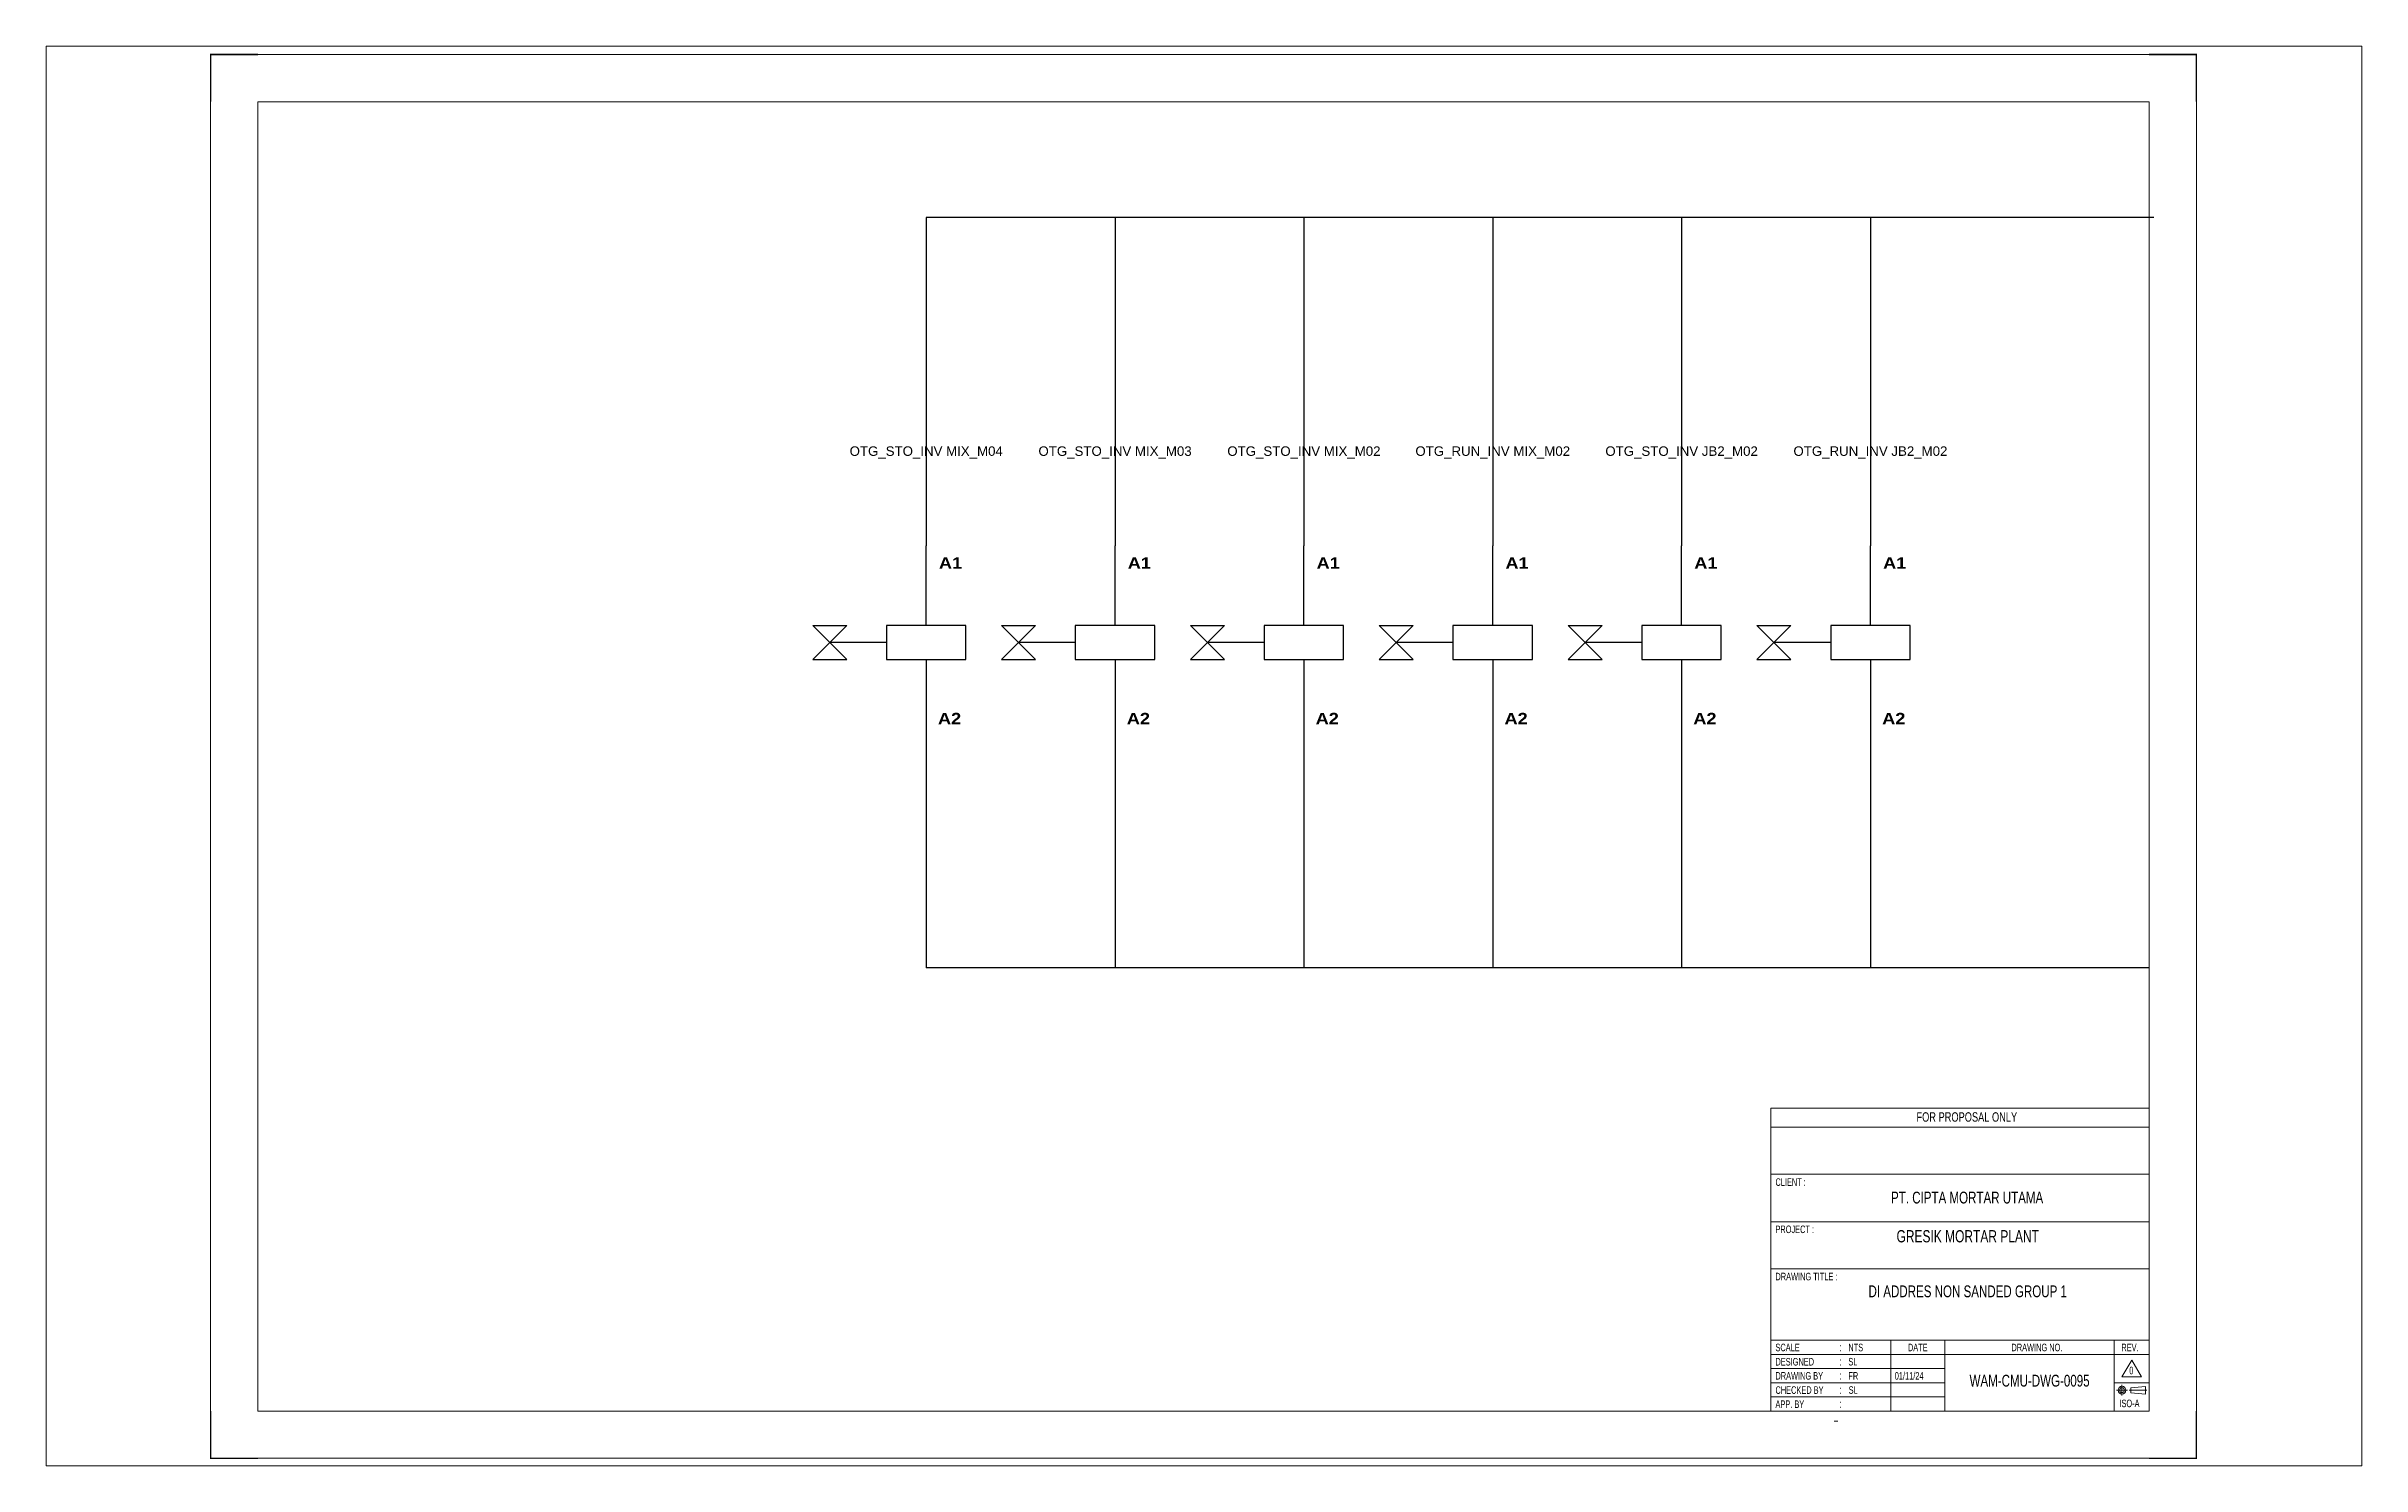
# Paper-space layout 'OTG_RUN_INV_MIX_M02 Part 2' of a CAD drawing. Header units: centimetres. Extents: x 0 to 287, y 0 to 176.
# The model-space entities are those that its viewports show. They can reach past a viewport. Long polylines and large blocks are cut down to what shows.
import ezdxf
from ezdxf.enums import TextEntityAlignment as Align

# ---------------------------------------------------------------- set-up
doc = ezdxf.new("R2010")
doc.units = ezdxf.units.CM
doc.header["$MEASUREMENT"] = 0
doc.linetypes.add('CENTER', pattern=[2, 1.25, -0.25, 0.25, -0.25])
for name, color, linetype in [('1', 7, 'Continuous'), ('Etiket-Line-L', 7, 'Continuous'), ('EtIket-Line-S', 2, 'Continuous'), ('Etiket-Text-List0', 2, 'Continuous'), ('Etiket-Text-List1', 3, 'Continuous'), ('Etiket-Text-List2', 1, 'Continuous')]:
    doc.layers.add(name, color=color, linetype=linetype)
for name, color, linetype, lineweight in [('Center_line', 2, 'CENTER', 5), ('Etiket', 7, 'Continuous', 5), ('Object', 4, 'Continuous', 25)]:
    doc.layers.add(name, color=color, linetype=linetype, lineweight=lineweight)
doc.styles.add('Bold', font='ariblk.ttf', dxfattribs={"height": 25.4})
doc.styles.add('DIM', font='romans', dxfattribs={"height": 6.096})
doc.styles.get("Standard").update_dxf_attribs({"font": 'arial.ttf'})

# ---------------------------------------------------------------- blocks, each defined once
blk = doc.blocks.new('x5 Out Line')
at = {"const_width": 0.3}
for points in [[(9.65, 286.71), (0, 286.71), (0, 277.06)], [(405.45, 277.06), (405.45, 286.71), (395.8, 286.71)], [(0, 9.65), (0, 0), (9.65, 0)], [(405.45, 9.65), (405.45, 0), (395.8, 0)]]:
    blk.add_lwpolyline(points, dxfattribs=at)
at = {"lineweight": 15}
blk.add_lwpolyline([(395.8, 9.65), (395.8, 277.06), (9.65, 277.06), (9.65, 9.65)], close=True, dxfattribs=at)
at = {"layer": 'EtIket-Line-S', "lineweight": 9, "ltscale": 0.5}
blk.add_lwpolyline([(0, 0), (405.45, 0), (405.45, 286.71), (0, 286.71)], close=True, dxfattribs=at)
blk = doc.blocks.new('A$C6CDB76E5')
at = {"lineweight": 15}
for p, q in [((-196.2, 0), (-196.2, 157.1)), ((-196.2, 157.1), (0, 157.1)), ((0, 0), (0, 157.1)), ((-196.2, 147.3), (0, 147.3)), ((-196.2, 122.8), (0, 122.8)), ((-196.2, 98.2), (0, 98.2)), ((-196.2, 73.7), (0, 73.7)), ((-196.2, 36.8), (0, 36.8)), ((-134, 0), (-134, 36.8)), ((-105.9, 0), (-105.9, 36.8)), ((-18.1, 0), (-18.1, 36.8)), ((-196.2, 29.4), (0, 29.4)), ((-196.2, 22.1), (-105.9, 22.1)), ((-196.2, 14.7), (-105.9, 14.7)), ((-18.1, 14.7), (0, 14.7)), ((-196.2, 7.4), (-105.9, 7.4))]:
    blk.add_line(p, q, dxfattribs=at)
at = {"layer": 'Center_line', "lineweight": 13}
for p, q in [((-14.1, 13.5), (-14.1, 8)), ((-16.9, 10.8), (-11.3, 10.8)), ((-10.3, 10.8), (-1.2, 10.8))]:
    blk.add_line(p, q, dxfattribs=at)
at = {"layer": 'Etiket-Line-L', "lineweight": 15}
for p, q in [((0, 0), (0, 122.6)), ((-196.2, 0), (0, 0))]:
    blk.add_line(p, q, dxfattribs=at)
blk.add_lwpolyline([(-9, 26.4), (-4, 17.7), (-14.1, 17.7)], close=True, dxfattribs=at)
at = {"layer": 'Object', "lineweight": 15}
blk.add_lwpolyline([(-9.5, 9.5), (-1.9, 8.7), (-1.9, 12.8), (-9.5, 12)], close=True, dxfattribs=at)
for radius in [2.03, 1.27]:
    blk.add_circle((-14.1, 10.8), radius, dxfattribs=at)
at = {"layer": '1', "color": 3, "lineweight": 9, "width": 0.7}
blk.add_text('ISO-A', height=3.91, dxfattribs=at).set_placement((-15.4, 2))
at = {"layer": 'Etiket-Text-List0', "lineweight": 13, "width": 0.7}
for s, height, p in [('CLIENT :', 3.92, (-193.8, 116.8)), ('PROJECT :', 3.92, (-193.8, 92.3)), ('DRAWING TITLE :', 3.923, (-193.8, 67.8)), ('SCALE', 3.92, (-193.8, 31)), ('DESIGNED', 3.92, (-193.8, 23.6)), (':', 4.17, (-160.6, 31)), (':', 4.17, (-160.6, 23.6)), ('DATE', 3.92, (-125.1, 31)), ('DRAWING NO.', 3.923, (-71.4, 31)), ('REV.', 3.92, (-14.4, 31)), ('CHECKED BY ', 3.923, (-193.8, 8.9)), ('DRAWING BY', 3.92, (-193.8, 16.3)), (':', 4.17, (-160.6, 16.3)), (':', 4.17, (-160.6, 8.9)), ('APP. BY ', 3.92, (-193.8, 1.6)), (':', 4.17, (-160.6, 1.6))]:
    blk.add_text(s, height=height, dxfattribs=at).set_placement(p)
at = {"layer": 'Etiket-Text-List1', "lineweight": 9, "width": 0.7}
for tag, p in [('1:XXXX', (-156, 31)), ('EN', (-156, 23.6)), ('DD/MM/YY', (-131.3, 23.6)), ('EN', (-156, 16.3)), ('EN', (-155.8, 8.9)), ('DD/MM/YY', (-131.3, 16.3)), ('DD/MM/YY', (-131.3, 8.9)), ('1', (-10.3, 19.1)), ('EN', (-155.7, 1.6)), ('DD/MM/YY', (-131.3, 1.6))]:
    blk.add_attdef(tag, p, '', height=3.92, dxfattribs=at)
at = {"layer": 'Etiket-Text-List2', "lineweight": 13, "width": 0.7}
for tag, height, p in [('FOR FABRICATION', 4.9, (-94.6, 150.1)), ('CLIENT_NAME', 6.13, (-94.1, 107.7)), ('PROJECT_1', 4.9, (-94.1, 87.5)), ('PROJECT_2', 4.9, (-94.1, 79.2)), ('DRAWING_TITLE1', 6.13, (-94.1, 59)), ('DRAWING_TITLE2', 6.13, (-94.1, 49.9)), ('DRAWING_TITLE3', 6.13, (-94.1, 40.1)), ('LDP-X-XXX-AR-01', 6.13, (-62, 12.7))]:
    blk.add_attdef(tag, text='', height=height, dxfattribs=at).set_placement(p, align=Align.CENTER)

msp = doc.modelspace()

# ---------------------------------------------------------------- linework, layer by layer
at = {"color": 146, "ltscale": 50, "true_color": 0x105689}
for p, q in [((-3769.1, 19886), (-4366.1, 19886)), ((-4366.1, 19886), (-4366.1, 18847.4)), ((-3769.1, 19886), (-3769.1, 18847.4)), ((-3470.6, 19886), (-3769.1, 19886)), ((-2873.6, 19886), (-3470.6, 19886)), ((-3172.1, 19886), (-3172.1, 18847.4)), ((-2276.6, 19886), (-2873.6, 19886)), ((-2575.1, 19886), (-2575.1, 18847.4)), ((-1679.6, 19886), (-2276.6, 19886)), ((-1978.1, 19886), (-1978.1, 18847.4)), ((-1082.6, 19886), (-1679.6, 19886)), ((-1381.1, 19886), (-1381.1, 18847.4)), ((-485.6, 19886), (-1082.6, 19886)), ((-4366.1, 18237.1), (-4366.1, 17513.2)), ((-3769.1, 18237.1), (-3769.1, 17513.2)), ((-3172.1, 18237.1), (-3172.1, 17513.2)), ((-2575.1, 18244.9), (-2575.1, 17513.2)), ((-1978.1, 18237.1), (-1978.1, 17513.2)), ((-1381.1, 18244.9), (-1381.1, 17513.2)), ((-3769.1, 17513.2), (-4366.1, 17513.2)), ((-2875.6, 17513.2), (-3769.1, 17513.2)), ((-500, 17513.2), (-2875.6, 17513.2)), ((-2875.6, 17513.2), (-2875.6, 17513.2))]:
    msp.add_line(p, q, dxfattribs=at)
at = {"ltscale": 50}
for p, q in [((-4366.1, 18596.1), (-4366.1, 18847.4)), ((-3769.1, 18596.1), (-3769.1, 18847.4)), ((-3172.1, 18596.1), (-3172.1, 18847.4)), ((-2575.1, 18596.1), (-2575.1, 18847.4)), ((-1978.1, 18596.1), (-1978.1, 18847.4)), ((-1381.1, 18596.1), (-1381.1, 18847.4)), ((-4491.8, 18542.3), (-4671.3, 18542.3)), ((-3894.8, 18542.3), (-4074.3, 18542.3)), ((-3297.8, 18542.3), (-3477.3, 18542.3)), ((-2700.8, 18542.3), (-2880.3, 18542.3)), ((-2103.8, 18542.3), (-2283.3, 18542.3)), ((-1506.8, 18542.3), (-1686.3, 18542.3)), ((-4366.1, 18488.4), (-4366.1, 18237.1)), ((-3769.1, 18488.4), (-3769.1, 18237.1)), ((-3172.1, 18488.4), (-3172.1, 18237.1)), ((-2575.1, 18488.4), (-2575.1, 18237.1)), ((-1978.1, 18488.4), (-1978.1, 18237.1)), ((-1381.1, 18488.4), (-1381.1, 18237.1))]:
    msp.add_line(p, q, dxfattribs=at)
for points in [[(-4671.3, 18542.3), (-4725.1, 18596.1), (-4617.4, 18596.1)], [(-4240.5, 18596.1), (-4491.8, 18596.1), (-4491.8, 18488.4), (-4240.5, 18488.4)], [(-4074.3, 18542.3), (-4128.1, 18596.1), (-4020.4, 18596.1)], [(-3643.5, 18596.1), (-3894.8, 18596.1), (-3894.8, 18488.4), (-3643.5, 18488.4)], [(-3477.3, 18542.3), (-3531.1, 18596.1), (-3423.4, 18596.1)], [(-3046.5, 18596.1), (-3297.8, 18596.1), (-3297.8, 18488.4), (-3046.5, 18488.4)], [(-2880.3, 18542.3), (-2934.1, 18596.1), (-2826.4, 18596.1)], [(-2449.5, 18596.1), (-2700.8, 18596.1), (-2700.8, 18488.4), (-2449.5, 18488.4)], [(-2283.3, 18542.3), (-2337.1, 18596.1), (-2229.4, 18596.1)], [(-1852.5, 18596.1), (-2103.8, 18596.1), (-2103.8, 18488.4), (-1852.5, 18488.4)], [(-1686.3, 18542.3), (-1740.1, 18596.1), (-1632.4, 18596.1)], [(-1255.5, 18596.1), (-1506.8, 18596.1), (-1506.8, 18488.4), (-1255.5, 18488.4)], [(-4671.3, 18542.3), (-4725.1, 18488.4), (-4617.4, 18488.4)], [(-4074.3, 18542.3), (-4128.1, 18488.4), (-4020.4, 18488.4)], [(-3477.3, 18542.3), (-3531.1, 18488.4), (-3423.4, 18488.4)], [(-2880.3, 18542.3), (-2934.1, 18488.4), (-2826.4, 18488.4)], [(-2283.3, 18542.3), (-2337.1, 18488.4), (-2229.4, 18488.4)], [(-1686.3, 18542.3), (-1740.1, 18488.4), (-1632.4, 18488.4)]]:
    msp.add_lwpolyline(points, close=True, dxfattribs=at)

# ---------------------------------------------------------------- block references
at = {"layer": 'Etiket', "lineweight": 0}
ref = msp.add_blockref('A$C6CDB76E5', (-500, 16111.8), dxfattribs=dict(at, xscale=6.095870930054101, yscale=6.095870930054101, zscale=6.095870930054101))
ref.add_attrib('FOR FABRICATION', 'FOR PROPOSAL ONLY', dxfattribs={"layer": 'Etiket-Text-List2', "lineweight": 13, "height": 29.894, "width": 0.7}).set_placement((-1076.4, 17026.7), align=Align.CENTER)
ref.add_attrib('CLIENT_NAME', 'PT. CIPTA MORTAR UTAMA', dxfattribs={"layer": 'Etiket-Text-List2', "lineweight": 13, "height": 37.368, "width": 0.7}).set_placement((-1075.4, 16768.1), align=Align.CENTER)
ref.add_attrib('PROJECT_1', 'GRESIK MORTAR PLANT', dxfattribs={"layer": 'Etiket-Text-List2', "lineweight": 13, "height": 38.709, "width": 0.7}).set_placement((-1073.5, 16645.1), align=Align.CENTER)
ref.add_attrib('DRAWING_TITLE1', 'DI ADDRES NON SANDED GROUP 1', dxfattribs={"layer": 'Etiket-Text-List2', "lineweight": 13, "height": 37.368, "width": 0.7}).set_placement((-1073.5, 16471.6), align=Align.CENTER)
ref.add_attrib('1:XXXX', 'NTS', (-1450.9, 16300.7), dxfattribs={"layer": 'Etiket-Text-List1', "lineweight": 13, "height": 23.92, "width": 0.7})
ref.add_attrib('EN', 'SL', (-1450.9, 16255.8), dxfattribs={"layer": 'Etiket-Text-List1', "lineweight": 13, "height": 23.92, "width": 0.7})
ref.add_attrib('EN', 'FR', (-1450.9, 16211), dxfattribs={"layer": 'Etiket-Text-List1', "lineweight": 13, "height": 23.92, "width": 0.7})
ref.add_attrib('DD/MM/YY', '01/11/24', (-1304.2, 16211), dxfattribs={"layer": 'Etiket-Text-List1', "lineweight": 13, "height": 23.92, "width": 0.7})
ref.add_attrib('EN', 'SL', (-1450, 16166.2), dxfattribs={"layer": 'Etiket-Text-List1', "lineweight": 13, "height": 23.92, "width": 0.7})
ref.add_attrib('LDP-X-XXX-AR-01', 'WAM-CMU-DWG-0095', dxfattribs={"layer": 'Etiket-Text-List2', "lineweight": 15, "height": 37.368, "width": 0.7}).set_placement((-878, 16189), align=Align.CENTER)
ref.add_attrib('1', '0', (-562.8, 16227.9), dxfattribs={"layer": 'Etiket-Text-List1', "lineweight": 13, "height": 23.9, "width": 0.7})
at = {"layer": 'Etiket-Line-L', "lineweight": 0}
ref = msp.add_blockref('x5 Out Line', (-6628.3, 15962.3), dxfattribs=dict(at, xscale=15.48351216233742, yscale=15.48351216233742, zscale=15.48351216233742))
ref.add_attrib('FILE_NAME', '-', (-1498.2, 16070.2), dxfattribs={"layer": 'Etiket-Text-List1', "lineweight": 13, "height": 21.7, "style": 'DIM', "width": 0.7})

# ---------------------------------------------------------------- texts
at = {"ltscale": 50}
for s, p in [('OTG_STO_INV MIX_M04', (-4366.1, 19147.4)), ('OTG_STO_INV MIX_M03', (-3769.1, 19147.4)), ('OTG_STO_INV MIX_M02', (-3172.1, 19147.4)), ('OTG_RUN_INV MIX_M02', (-2575.1, 19147.4)), ('OTG_STO_INV JB2_M02', (-1978.1, 19147.4)), ('OTG_RUN_INV JB2_M02', (-1381.1, 19147.4))]:
    msp.add_text(s, height=30, dxfattribs=at).set_placement(p, align=Align.MIDDLE_CENTER)
at = {"ltscale": 500, "style": 'Bold'}
for p in [(-4252.6, 18811.5), (-3655.6, 18811.5), (-3058.6, 18811.5), (-2461.6, 18811.5), (-1864.6, 18811.5), (-1267.6, 18811.5)]:
    msp.add_text('A1', height=35.9, dxfattribs=at).set_placement(p, align=Align.TOP_RIGHT)
for p in [(-4255.6, 18273), (-3658.6, 18273), (-3061.6, 18273), (-2464.6, 18273), (-1867.6, 18273), (-1270.6, 18273)]:
    msp.add_text('A2', height=35.9, dxfattribs=at).set_placement(p, align=Align.BOTTOM_RIGHT)

psp = doc.layouts.new('OTG_RUN_INV_MIX_M02 Part 2')

# ---------------------------------------------------------------- viewports
at = {"layer": '0', "ltscale": 50}
psp.add_viewport(center=(143.5, 88), size=(287, 175.9982), view_center_point=(-3487.96, 18183.23), view_height=4488.8199, dxfattribs=at)

doc.saveas('drawing.dxf')
